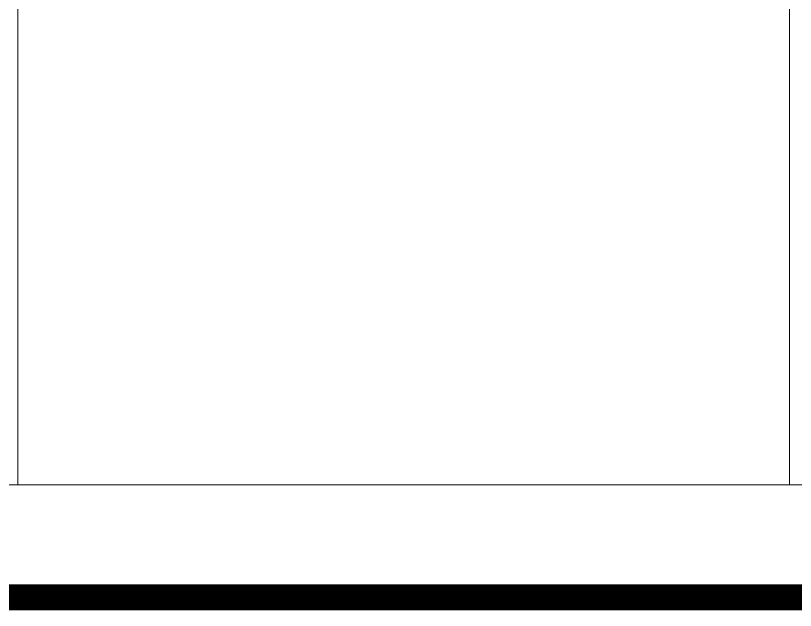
# Model space of a CAD drawing. Header units: inches. Extents: x 242965 to 445791, y 236206 to 423703.
# Drawn here: x 354553 to 369499, y 334018 to 345412 of the extents above; entities that cross this region are included whole.
import ezdxf

# ---------------------------------------------------------------- set-up
doc = ezdxf.new("R2010")
doc.units = ezdxf.units.IN
doc.header["$MEASUREMENT"] = 0
for name, color, linetype, lineweight in [('8', 253, 'Continuous', 20), ('9', 251, 'Continuous', 13), ('e', 96, 'Continuous', 5)]:
    doc.layers.add(name, color=color, linetype=linetype, lineweight=lineweight)

msp = doc.modelspace()

# ---------------------------------------------------------------- linework, layer by layer
at = {"layer": '8'}
msp.add_lwpolyline([(245625.122, 336420.808), (245625.122, 372060.808), (443316.424, 372060.808), (443316.424, 336420.808)], close=True, dxfattribs=at)
at = {"layer": '9', "linetype": 'Continuous'}
msp.add_line((373350.668, 336420.808), (356530.668, 336420.808), dxfattribs=at)
at = {"layer": 'e', "linetype": 'Continuous'}
for p, q in [((354598.04, 336420.808), (354598.04, 372060.808)), ((369384.438, 336420.808), (369384.438, 367089.286))]:
    msp.add_line(p, q, dxfattribs=at)
at = {"layer": 'e'}
msp.add_line((245625.122, 336420.808), (443316.424, 336420.808), dxfattribs=at)
at = {"layer": 'e', "const_width": 500}
msp.add_lwpolyline([(243214.545, 374386.592), (445541.094, 374386.592), (445541.094, 334267.932), (243214.545, 334267.932)], close=True, dxfattribs=at)

doc.saveas('drawing.dxf')
